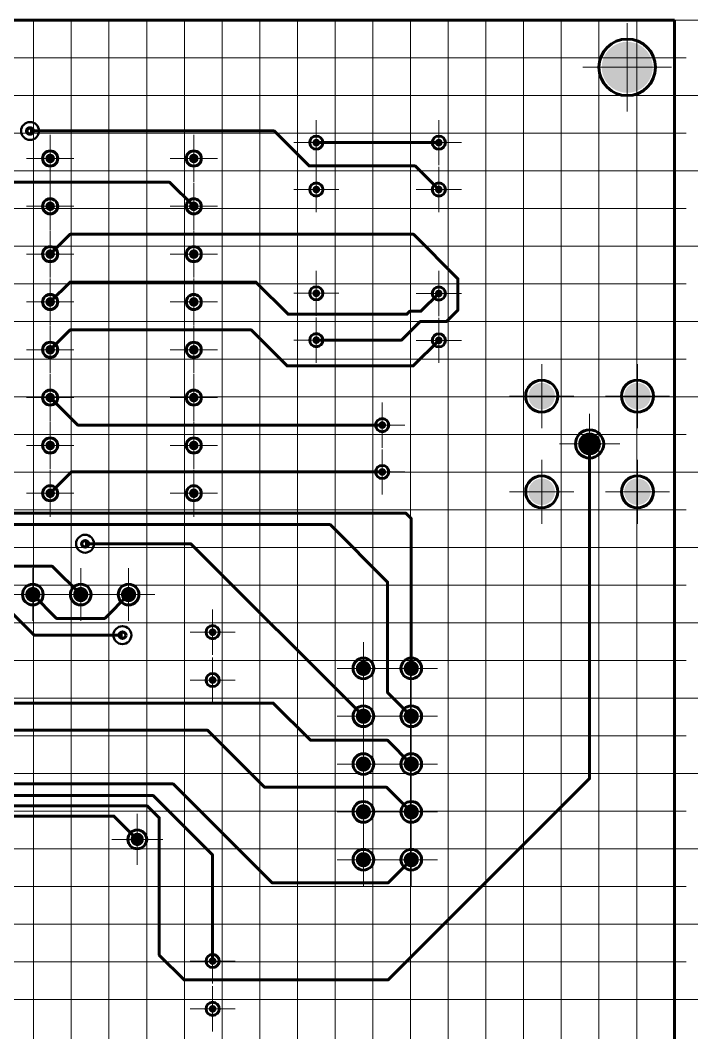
# Paper-space layout 'Layout1' of a CAD drawing. Extents: x -1 to 840, y -1 to 593.
# Drawn here: x 680 to 751.9, y 383.6 to 491.2 of the extents above; entities that cross this region are included whole.
import ezdxf

# ---------------------------------------------------------------- set-up
doc = ezdxf.new("R2010")
doc.units = 0
doc.header["$MEASUREMENT"] = 0
doc.layers.add('PDF _Геометрия', color=7, linetype='CONTINUOUS')
doc.layers.add('PDF _Сплошная заливка', color=7, linetype='CONTINUOUS')

psp = doc.layouts.get("Layout1")

# ---------------------------------------------------------------- hatches: boundary and pattern name
at = {"layer": 'PDF _Сплошная заливка', "true_color": 0xffffff, "transparency": 33554559}
for points in [[(744.39, 488.896), (743.966, 488.863), (743.553, 488.763), (743.16, 488.601), (742.798, 488.379), (742.474, 488.103), (742.199, 487.779), (741.976, 487.417), (741.814, 487.024), (741.714, 486.611), (741.681, 486.187), (744.39, 486.187)], [(747.099, 486.187), (747.066, 486.611), (746.966, 487.024), (746.804, 487.417), (746.581, 487.779), (746.305, 488.103), (745.982, 488.379), (745.62, 488.601), (745.227, 488.763), (744.814, 488.863), (744.39, 488.896), (744.39, 486.187)], [(744.39, 483.479), (744.814, 483.513), (745.227, 483.612), (745.62, 483.774), (745.982, 483.996), (746.305, 484.273), (746.581, 484.596), (746.804, 484.958), (746.966, 485.351), (747.066, 485.764), (747.099, 486.187), (744.39, 486.187)], [(711.792, 478.187), (711.761, 478.344), (711.672, 478.476), (711.54, 478.564), (711.384, 478.595), (711.384, 478.187)], [(724.794, 478.187), (724.763, 478.344), (724.675, 478.476), (724.542, 478.564), (724.386, 478.595), (724.386, 478.187)], [(710.976, 478.187), (711.007, 478.032), (711.095, 477.899), (711.228, 477.811), (711.384, 477.78), (711.384, 478.187)], [(711.384, 477.78), (711.54, 477.811), (711.672, 477.899), (711.761, 478.032), (711.792, 478.187), (711.384, 478.187)], [(723.978, 478.187), (724.009, 478.032), (724.098, 477.899), (724.23, 477.811), (724.386, 477.78), (724.386, 478.187)], [(724.386, 477.78), (724.542, 477.811), (724.675, 477.899), (724.763, 478.032), (724.794, 478.187), (724.386, 478.187)], [(683.139, 477.017), (682.944, 476.978), (682.778, 476.868), (682.667, 476.703), (682.628, 476.507), (683.139, 476.507)], [(682.628, 476.507), (682.667, 476.312), (682.778, 476.147), (682.944, 476.037), (683.139, 475.998), (683.139, 476.507)], [(683.139, 475.998), (683.334, 476.037), (683.499, 476.147), (683.61, 476.312), (683.649, 476.507), (683.139, 476.507)], [(698.381, 477.017), (698.186, 476.978), (698.021, 476.868), (697.91, 476.703), (697.871, 476.507), (698.381, 476.507)], [(697.871, 476.507), (697.91, 476.312), (698.021, 476.147), (698.186, 476.037), (698.381, 475.998), (698.381, 476.507)], [(698.381, 475.998), (698.577, 476.037), (698.742, 476.147), (698.853, 476.312), (698.891, 476.507), (698.381, 476.507)], [(710.976, 473.209), (711.007, 473.053), (711.095, 472.921), (711.228, 472.832), (711.384, 472.801), (711.384, 473.209)], [(711.792, 473.209), (711.761, 473.365), (711.672, 473.498), (711.54, 473.586), (711.384, 473.617), (711.384, 473.209)], [(711.384, 472.801), (711.54, 472.832), (711.672, 472.921), (711.761, 473.053), (711.792, 473.209), (711.384, 473.209)], [(723.978, 473.209), (724.009, 473.053), (724.098, 472.921), (724.23, 472.832), (724.386, 472.801), (724.386, 473.209)], [(724.794, 473.209), (724.763, 473.365), (724.675, 473.498), (724.542, 473.586), (724.386, 473.617), (724.386, 473.209)], [(724.386, 472.801), (724.542, 472.832), (724.675, 472.921), (724.763, 473.053), (724.794, 473.209), (724.386, 473.209)], [(683.139, 471.937), (682.944, 471.898), (682.778, 471.788), (682.667, 471.623), (682.628, 471.428), (683.139, 471.428)], [(682.628, 471.428), (682.667, 471.232), (682.778, 471.067), (682.944, 470.957), (683.139, 470.918), (683.139, 471.428)], [(683.139, 470.918), (683.334, 470.957), (683.499, 471.067), (683.61, 471.232), (683.649, 471.428), (683.139, 471.428)], [(698.381, 471.937), (698.186, 471.898), (698.021, 471.788), (697.91, 471.623), (697.871, 471.428), (698.381, 471.428)], [(697.871, 471.428), (697.91, 471.232), (698.021, 471.067), (698.186, 470.957), (698.381, 470.918), (698.381, 471.428)], [(698.381, 470.918), (698.577, 470.957), (698.742, 471.067), (698.853, 471.232), (698.891, 471.428), (698.381, 471.428)], [(683.139, 466.857), (682.944, 466.818), (682.778, 466.708), (682.667, 466.543), (682.628, 466.348), (683.139, 466.348)], [(698.381, 466.857), (698.186, 466.818), (698.021, 466.708), (697.91, 466.543), (697.871, 466.348), (698.381, 466.348)], [(682.628, 466.348), (682.667, 466.152), (682.778, 465.987), (682.944, 465.877), (683.139, 465.838), (683.139, 466.348)], [(683.139, 465.838), (683.334, 465.877), (683.499, 465.987), (683.61, 466.152), (683.649, 466.348), (683.139, 466.348)], [(697.871, 466.348), (697.91, 466.152), (698.021, 465.987), (698.186, 465.877), (698.381, 465.838), (698.381, 466.348)], [(698.381, 465.838), (698.577, 465.877), (698.742, 465.987), (698.853, 466.152), (698.891, 466.348), (698.381, 466.348)], [(711.792, 462.188), (711.761, 462.344), (711.672, 462.476), (711.54, 462.564), (711.384, 462.595), (711.384, 462.188)], [(724.794, 462.166), (724.763, 462.322), (724.675, 462.454), (724.542, 462.543), (724.386, 462.574), (724.386, 462.166)], [(683.139, 461.777), (682.944, 461.738), (682.778, 461.628), (682.667, 461.463), (682.628, 461.268), (683.139, 461.268)], [(698.381, 461.777), (698.186, 461.738), (698.021, 461.628), (697.91, 461.463), (697.871, 461.268), (698.381, 461.268)], [(710.976, 462.188), (711.007, 462.032), (711.095, 461.899), (711.228, 461.811), (711.384, 461.78), (711.384, 462.188)], [(711.384, 461.78), (711.54, 461.811), (711.672, 461.899), (711.761, 462.032), (711.792, 462.188), (711.384, 462.188)], [(723.978, 462.166), (724.009, 462.01), (724.098, 461.878), (724.23, 461.789), (724.386, 461.758), (724.386, 462.166)], [(724.386, 461.758), (724.542, 461.789), (724.675, 461.878), (724.763, 462.01), (724.794, 462.166), (724.386, 462.166)], [(682.628, 461.268), (682.667, 461.072), (682.778, 460.907), (682.944, 460.797), (683.139, 460.758), (683.139, 461.268)], [(683.139, 460.758), (683.334, 460.797), (683.499, 460.907), (683.61, 461.072), (683.649, 461.268), (683.139, 461.268)], [(697.871, 461.268), (697.91, 461.072), (698.021, 460.907), (698.186, 460.797), (698.381, 460.758), (698.381, 461.268)], [(698.381, 460.758), (698.577, 460.797), (698.742, 460.907), (698.853, 461.072), (698.891, 461.268), (698.381, 461.268)], [(710.976, 457.209), (711.007, 457.053), (711.095, 456.921), (711.228, 456.832), (711.384, 456.801), (711.384, 457.209)], [(711.792, 457.209), (711.761, 457.365), (711.672, 457.497), (711.54, 457.586), (711.384, 457.617), (711.384, 457.209)], [(711.384, 456.801), (711.54, 456.832), (711.672, 456.921), (711.761, 457.053), (711.792, 457.209), (711.384, 457.209)], [(723.978, 457.188), (724.009, 457.032), (724.098, 456.899), (724.23, 456.811), (724.386, 456.78), (724.386, 457.188)], [(724.794, 457.188), (724.763, 457.344), (724.675, 457.476), (724.542, 457.565), (724.386, 457.596), (724.386, 457.188)], [(724.386, 456.78), (724.542, 456.811), (724.675, 456.899), (724.763, 457.032), (724.794, 457.188), (724.386, 457.188)], [(683.139, 456.697), (682.944, 456.658), (682.778, 456.548), (682.667, 456.383), (682.628, 456.188), (683.139, 456.188)], [(682.628, 456.188), (682.667, 455.992), (682.778, 455.827), (682.944, 455.717), (683.139, 455.678), (683.139, 456.188)], [(683.139, 455.678), (683.334, 455.717), (683.499, 455.827), (683.61, 455.992), (683.649, 456.188), (683.139, 456.188)], [(698.381, 456.697), (698.186, 456.658), (698.021, 456.548), (697.91, 456.383), (697.871, 456.188), (698.381, 456.188)], [(697.871, 456.188), (697.91, 455.992), (698.021, 455.827), (698.186, 455.717), (698.381, 455.678), (698.381, 456.188)], [(698.381, 455.678), (698.577, 455.717), (698.742, 455.827), (698.853, 455.992), (698.891, 456.188), (698.381, 456.188)], [(735.308, 452.68), (734.943, 452.632), (734.602, 452.491), (734.31, 452.266), (734.085, 451.974), (733.944, 451.633), (733.896, 451.268), (735.308, 451.268)], [(736.721, 451.268), (736.673, 451.633), (736.531, 451.974), (736.307, 452.266), (736.015, 452.491), (735.674, 452.632), (735.308, 452.68), (735.308, 451.268)], [(745.47, 452.68), (745.105, 452.632), (744.764, 452.491), (744.471, 452.266), (744.247, 451.974), (744.106, 451.633), (744.058, 451.268), (745.47, 451.268)], [(746.882, 451.268), (746.834, 451.633), (746.693, 451.974), (746.469, 452.266), (746.176, 452.491), (745.836, 452.632), (745.47, 452.68), (745.47, 451.268)], [(683.139, 451.617), (682.944, 451.578), (682.778, 451.468), (682.667, 451.303), (682.628, 451.108), (683.139, 451.108)], [(682.628, 451.108), (682.667, 450.912), (682.778, 450.747), (682.944, 450.637), (683.139, 450.598), (683.139, 451.108)], [(683.139, 450.598), (683.334, 450.637), (683.499, 450.747), (683.61, 450.912), (683.649, 451.108), (683.139, 451.108)], [(698.381, 451.617), (698.186, 451.578), (698.021, 451.468), (697.91, 451.303), (697.871, 451.108), (698.381, 451.108)], [(697.871, 451.108), (697.91, 450.912), (698.021, 450.747), (698.186, 450.637), (698.381, 450.598), (698.381, 451.108)], [(698.381, 450.598), (698.577, 450.637), (698.742, 450.747), (698.853, 450.912), (698.891, 451.108), (698.381, 451.108)], [(718.793, 448.188), (718.762, 448.344), (718.674, 448.476), (718.541, 448.564), (718.385, 448.596), (718.385, 448.188)], [(717.977, 448.188), (718.008, 448.032), (718.097, 447.899), (718.229, 447.811), (718.385, 447.78), (718.385, 448.188)], [(718.385, 447.78), (718.541, 447.811), (718.674, 447.899), (718.762, 448.032), (718.793, 448.188), (718.385, 448.188)], [(740.389, 447.398), (740.076, 447.357), (739.784, 447.236), (739.533, 447.043), (739.341, 446.793), (739.22, 446.501), (739.179, 446.188), (740.389, 446.188)], [(683.139, 446.537), (682.944, 446.498), (682.778, 446.388), (682.667, 446.223), (682.628, 446.028), (683.139, 446.028)], [(698.381, 446.537), (698.186, 446.498), (698.021, 446.388), (697.91, 446.223), (697.871, 446.028), (698.381, 446.028)], [(682.628, 446.028), (682.667, 445.832), (682.778, 445.667), (682.944, 445.557), (683.139, 445.518), (683.139, 446.028)], [(683.139, 445.518), (683.334, 445.557), (683.499, 445.667), (683.61, 445.832), (683.649, 446.028), (683.139, 446.028)], [(697.871, 446.028), (697.91, 445.832), (698.021, 445.667), (698.186, 445.557), (698.381, 445.518), (698.381, 446.028)], [(698.381, 445.518), (698.577, 445.557), (698.742, 445.667), (698.853, 445.832), (698.891, 446.028), (698.381, 446.028)], [(717.977, 443.209), (718.008, 443.053), (718.097, 442.921), (718.229, 442.832), (718.385, 442.801), (718.385, 443.209)], [(718.793, 443.209), (718.762, 443.365), (718.674, 443.498), (718.541, 443.586), (718.385, 443.617), (718.385, 443.209)], [(718.385, 442.801), (718.541, 442.832), (718.674, 442.921), (718.762, 443.053), (718.793, 443.209), (718.385, 443.209)], [(735.308, 442.52), (734.943, 442.472), (734.602, 442.331), (734.31, 442.106), (734.085, 441.814), (733.944, 441.473), (733.896, 441.108), (735.308, 441.108)], [(736.721, 441.108), (736.673, 441.473), (736.531, 441.814), (736.307, 442.106), (736.015, 442.331), (735.674, 442.472), (735.308, 442.52), (735.308, 441.108)], [(745.47, 442.52), (745.105, 442.472), (744.764, 442.331), (744.471, 442.106), (744.247, 441.814), (744.106, 441.473), (744.058, 441.108), (745.47, 441.108)], [(746.882, 441.108), (746.834, 441.473), (746.693, 441.814), (746.469, 442.106), (746.176, 442.331), (745.836, 442.472), (745.47, 442.52), (745.47, 441.108)], [(683.139, 441.457), (682.944, 441.418), (682.778, 441.308), (682.667, 441.143), (682.628, 440.948), (683.139, 440.948)], [(682.628, 440.948), (682.667, 440.752), (682.778, 440.587), (682.944, 440.477), (683.139, 440.438), (683.139, 440.948)], [(683.139, 440.438), (683.334, 440.477), (683.499, 440.587), (683.61, 440.752), (683.649, 440.948), (683.139, 440.948)], [(698.381, 441.457), (698.186, 441.418), (698.021, 441.308), (697.91, 441.143), (697.871, 440.948), (698.381, 440.948)], [(697.871, 440.948), (697.91, 440.752), (698.021, 440.587), (698.186, 440.477), (698.381, 440.438), (698.381, 440.948)], [(698.381, 440.438), (698.577, 440.477), (698.742, 440.587), (698.853, 440.752), (698.891, 440.948), (698.381, 440.948)], [(680.491, 430.188), (680.519, 429.979), (680.599, 429.784), (680.728, 429.617), (680.895, 429.489), (681.089, 429.408), (681.298, 429.381), (681.298, 430.188)], [(682.105, 430.188), (682.078, 430.396), (681.997, 430.591), (681.869, 430.758), (681.702, 430.886), (681.507, 430.967), (681.298, 430.995), (681.298, 430.188)], [(685.572, 430.188), (685.6, 429.979), (685.68, 429.784), (685.808, 429.617), (685.976, 429.489), (686.17, 429.408), (686.379, 429.381), (686.379, 430.188)], [(687.186, 430.188), (687.159, 430.396), (687.078, 430.591), (686.95, 430.758), (686.783, 430.886), (686.588, 430.967), (686.379, 430.995), (686.379, 430.188)], [(690.653, 430.188), (690.681, 429.979), (690.761, 429.784), (690.889, 429.617), (691.057, 429.489), (691.251, 429.408), (691.46, 429.381), (691.46, 430.188)], [(692.267, 430.188), (692.24, 430.396), (692.159, 430.591), (692.031, 430.758), (691.864, 430.886), (691.669, 430.967), (691.46, 430.995), (691.46, 430.188)], [(699.974, 426.188), (700.005, 426.031), (700.093, 425.899), (700.226, 425.811), (700.382, 425.78), (700.382, 426.188)], [(700.79, 426.188), (700.759, 426.344), (700.67, 426.476), (700.538, 426.564), (700.382, 426.596), (700.382, 426.188)], [(700.382, 425.78), (700.538, 425.811), (700.67, 425.899), (700.759, 426.031), (700.79, 426.188), (700.382, 426.188)], [(717.192, 422.348), (717.164, 422.556), (717.084, 422.751), (716.955, 422.918), (716.788, 423.046), (716.594, 423.127), (716.385, 423.155), (716.385, 422.348)], [(722.273, 422.348), (722.245, 422.556), (722.165, 422.751), (722.036, 422.918), (721.869, 423.046), (721.675, 423.127), (721.466, 423.155), (721.466, 422.348)], [(715.578, 422.348), (715.605, 422.139), (715.686, 421.944), (715.814, 421.777), (715.981, 421.649), (716.176, 421.568), (716.385, 421.541), (716.385, 422.348)], [(720.659, 422.348), (720.686, 422.139), (720.767, 421.944), (720.895, 421.777), (721.062, 421.649), (721.257, 421.568), (721.466, 421.541), (721.466, 422.348)], [(699.974, 421.108), (700.005, 420.951), (700.093, 420.819), (700.226, 420.731), (700.382, 420.7), (700.382, 421.108)], [(700.79, 421.108), (700.759, 421.264), (700.67, 421.396), (700.538, 421.484), (700.382, 421.516), (700.382, 421.108)], [(700.382, 420.7), (700.538, 420.731), (700.67, 420.819), (700.759, 420.951), (700.79, 421.108), (700.382, 421.108)], [(715.578, 417.268), (715.605, 417.059), (715.686, 416.864), (715.814, 416.697), (715.981, 416.569), (716.176, 416.488), (716.385, 416.461), (716.385, 417.268)], [(717.192, 417.268), (717.164, 417.476), (717.084, 417.671), (716.955, 417.838), (716.788, 417.966), (716.594, 418.047), (716.385, 418.075), (716.385, 417.268)], [(720.659, 417.268), (720.686, 417.059), (720.767, 416.864), (720.895, 416.697), (721.062, 416.569), (721.257, 416.488), (721.466, 416.461), (721.466, 417.268)], [(722.273, 417.268), (722.245, 417.476), (722.165, 417.671), (722.036, 417.838), (721.869, 417.966), (721.675, 418.047), (721.466, 418.075), (721.466, 417.268)], [(717.192, 412.188), (717.164, 412.396), (717.084, 412.591), (716.955, 412.758), (716.788, 412.886), (716.594, 412.967), (716.385, 412.995), (716.385, 412.188)], [(722.273, 412.188), (722.245, 412.396), (722.165, 412.591), (722.036, 412.758), (721.869, 412.886), (721.675, 412.967), (721.466, 412.995), (721.466, 412.188)], [(715.578, 412.188), (715.605, 411.979), (715.686, 411.784), (715.814, 411.617), (715.981, 411.489), (716.176, 411.408), (716.385, 411.381), (716.385, 412.188)], [(720.659, 412.188), (720.686, 411.979), (720.767, 411.784), (720.895, 411.617), (721.062, 411.489), (721.257, 411.408), (721.466, 411.381), (721.466, 412.188)], [(717.192, 407.108), (717.164, 407.316), (717.084, 407.511), (716.955, 407.678), (716.788, 407.806), (716.594, 407.887), (716.385, 407.915), (716.385, 407.108)], [(722.273, 407.108), (722.245, 407.316), (722.165, 407.511), (722.036, 407.678), (721.869, 407.806), (721.675, 407.887), (721.466, 407.915), (721.466, 407.108)], [(715.578, 407.108), (715.605, 406.899), (715.686, 406.704), (715.814, 406.537), (715.981, 406.409), (716.176, 406.328), (716.385, 406.301), (716.385, 407.108)], [(720.659, 407.108), (720.686, 406.899), (720.767, 406.704), (720.895, 406.537), (721.062, 406.409), (721.257, 406.328), (721.466, 406.301), (721.466, 407.108)], [(692.38, 404.894), (692.197, 404.87), (692.027, 404.799), (691.881, 404.687), (691.769, 404.541), (691.698, 404.37), (691.674, 404.188), (692.38, 404.188)], [(693.086, 404.188), (693.062, 404.37), (692.992, 404.541), (692.88, 404.687), (692.733, 404.799), (692.563, 404.87), (692.38, 404.894), (692.38, 404.188)], [(691.674, 404.188), (691.698, 404.005), (691.769, 403.835), (691.881, 403.688), (692.027, 403.576), (692.197, 403.506), (692.38, 403.482), (692.38, 404.188)], [(717.192, 402.028), (717.164, 402.236), (717.084, 402.431), (716.955, 402.598), (716.788, 402.726), (716.594, 402.807), (716.385, 402.835), (716.385, 402.028)], [(722.273, 402.028), (722.245, 402.236), (722.165, 402.431), (722.036, 402.598), (721.869, 402.726), (721.675, 402.807), (721.466, 402.835), (721.466, 402.028)], [(715.578, 402.028), (715.605, 401.819), (715.686, 401.624), (715.814, 401.457), (715.981, 401.329), (716.176, 401.248), (716.385, 401.221), (716.385, 402.028)], [(720.659, 402.028), (720.686, 401.819), (720.767, 401.624), (720.895, 401.457), (721.062, 401.329), (721.257, 401.248), (721.466, 401.221), (721.466, 402.028)], [(700.79, 391.268), (700.759, 391.424), (700.67, 391.556), (700.538, 391.644), (700.382, 391.675), (700.382, 391.268)], [(699.974, 391.268), (700.005, 391.112), (700.093, 390.979), (700.226, 390.891), (700.382, 390.86), (700.382, 391.268)], [(700.382, 390.86), (700.538, 390.891), (700.67, 390.979), (700.759, 391.112), (700.79, 391.268), (700.382, 391.268)], [(699.974, 386.188), (700.005, 386.032), (700.093, 385.899), (700.226, 385.811), (700.382, 385.78), (700.382, 386.188)], [(700.79, 386.188), (700.759, 386.344), (700.67, 386.476), (700.538, 386.564), (700.382, 386.595), (700.382, 386.188)], [(700.382, 385.78), (700.538, 385.811), (700.67, 385.899), (700.759, 386.032), (700.79, 386.188), (700.382, 386.188)]]:
    psp.add_hatch(color=7, dxfattribs=at).paths.add_polyline_path(points)
at = {"layer": 'PDF _Сплошная заливка', "transparency": 33554559}
for points in [[(744.39, 486.187), (741.681, 486.187), (741.714, 485.764), (741.814, 485.351), (741.976, 484.958), (742.199, 484.596), (742.474, 484.273), (742.798, 483.996), (743.16, 483.774), (743.553, 483.612), (743.966, 483.513), (744.39, 483.479)], [(711.384, 478.187), (711.384, 478.595), (711.228, 478.564), (711.095, 478.476), (711.007, 478.344), (710.976, 478.187)], [(724.386, 478.187), (724.386, 478.595), (724.23, 478.564), (724.098, 478.476), (724.009, 478.344), (723.978, 478.187)], [(683.139, 476.507), (683.649, 476.507), (683.61, 476.703), (683.499, 476.868), (683.334, 476.978), (683.139, 477.017)], [(698.381, 476.507), (698.891, 476.507), (698.853, 476.703), (698.742, 476.868), (698.577, 476.978), (698.381, 477.017)], [(711.384, 473.209), (711.384, 473.617), (711.228, 473.586), (711.095, 473.498), (711.007, 473.365), (710.976, 473.209)], [(724.386, 473.209), (724.386, 473.617), (724.23, 473.586), (724.098, 473.498), (724.009, 473.365), (723.978, 473.209)], [(683.139, 471.428), (683.649, 471.428), (683.61, 471.623), (683.499, 471.788), (683.334, 471.898), (683.139, 471.937)], [(698.381, 471.428), (698.891, 471.428), (698.853, 471.623), (698.742, 471.788), (698.577, 471.898), (698.381, 471.937)], [(683.139, 466.348), (683.649, 466.348), (683.61, 466.543), (683.499, 466.708), (683.334, 466.818), (683.139, 466.857)], [(698.381, 466.348), (698.891, 466.348), (698.853, 466.543), (698.742, 466.708), (698.577, 466.818), (698.381, 466.857)], [(711.384, 462.188), (711.384, 462.595), (711.228, 462.564), (711.095, 462.476), (711.007, 462.344), (710.976, 462.188)], [(724.386, 462.166), (724.386, 462.574), (724.23, 462.543), (724.098, 462.454), (724.009, 462.322), (723.978, 462.166)], [(683.139, 461.268), (683.649, 461.268), (683.61, 461.463), (683.499, 461.628), (683.334, 461.738), (683.139, 461.777)], [(698.381, 461.268), (698.891, 461.268), (698.853, 461.463), (698.742, 461.628), (698.577, 461.738), (698.381, 461.777)], [(711.384, 457.209), (711.384, 457.617), (711.228, 457.586), (711.095, 457.497), (711.007, 457.365), (710.976, 457.209)], [(724.386, 457.188), (724.386, 457.596), (724.23, 457.565), (724.098, 457.476), (724.009, 457.344), (723.978, 457.188)], [(683.139, 456.188), (683.649, 456.188), (683.61, 456.383), (683.499, 456.548), (683.334, 456.658), (683.139, 456.697)], [(698.381, 456.188), (698.891, 456.188), (698.853, 456.383), (698.742, 456.548), (698.577, 456.658), (698.381, 456.697)], [(683.139, 451.108), (683.649, 451.108), (683.61, 451.303), (683.499, 451.468), (683.334, 451.578), (683.139, 451.617)], [(698.381, 451.108), (698.891, 451.108), (698.853, 451.303), (698.742, 451.468), (698.577, 451.578), (698.381, 451.617)], [(735.308, 451.268), (733.896, 451.268), (733.944, 450.902), (734.085, 450.561), (734.31, 450.269), (734.602, 450.045), (734.943, 449.904), (735.308, 449.856)], [(735.308, 451.268), (735.308, 449.856), (735.674, 449.904), (736.015, 450.045), (736.307, 450.269), (736.531, 450.561), (736.673, 450.902), (736.721, 451.268)], [(745.47, 451.268), (744.058, 451.268), (744.106, 450.902), (744.247, 450.561), (744.471, 450.269), (744.764, 450.045), (745.105, 449.904), (745.47, 449.856)], [(745.47, 451.268), (745.47, 449.856), (745.836, 449.904), (746.176, 450.045), (746.469, 450.269), (746.693, 450.561), (746.834, 450.902), (746.882, 451.268)], [(718.385, 448.188), (718.385, 448.596), (718.229, 448.564), (718.097, 448.476), (718.008, 448.344), (717.977, 448.188)], [(740.389, 446.188), (741.6, 446.188), (741.559, 446.501), (741.438, 446.793), (741.245, 447.043), (740.994, 447.236), (740.702, 447.357), (740.389, 447.398)], [(683.139, 446.028), (683.649, 446.028), (683.61, 446.223), (683.499, 446.388), (683.334, 446.498), (683.139, 446.537)], [(698.381, 446.028), (698.891, 446.028), (698.853, 446.223), (698.742, 446.388), (698.577, 446.498), (698.381, 446.537)], [(740.389, 446.188), (739.179, 446.188), (739.22, 445.874), (739.341, 445.582), (739.533, 445.332), (739.784, 445.139), (740.076, 445.018), (740.389, 444.977)], [(740.389, 446.188), (740.389, 444.977), (740.702, 445.018), (740.994, 445.139), (741.245, 445.332), (741.438, 445.582), (741.559, 445.874), (741.6, 446.188)], [(718.385, 443.209), (718.385, 443.617), (718.229, 443.586), (718.097, 443.498), (718.008, 443.365), (717.977, 443.209)], [(683.139, 440.948), (683.649, 440.948), (683.61, 441.143), (683.499, 441.308), (683.334, 441.418), (683.139, 441.457)], [(698.381, 440.948), (698.891, 440.948), (698.853, 441.143), (698.742, 441.308), (698.577, 441.418), (698.381, 441.457)], [(735.308, 441.108), (733.896, 441.108), (733.944, 440.742), (734.085, 440.401), (734.31, 440.109), (734.602, 439.885), (734.943, 439.744), (735.308, 439.696)], [(735.308, 441.108), (735.308, 439.696), (735.674, 439.744), (736.015, 439.885), (736.307, 440.109), (736.531, 440.401), (736.673, 440.742), (736.721, 441.108)], [(745.47, 441.108), (744.058, 441.108), (744.106, 440.742), (744.247, 440.401), (744.471, 440.109), (744.764, 439.885), (745.105, 439.744), (745.47, 439.696)], [(745.47, 441.108), (745.47, 439.696), (745.836, 439.744), (746.176, 439.885), (746.469, 440.109), (746.693, 440.401), (746.834, 440.742), (746.882, 441.108)], [(681.298, 430.188), (681.298, 430.995), (681.089, 430.967), (680.895, 430.886), (680.728, 430.758), (680.599, 430.591), (680.519, 430.396), (680.491, 430.188)], [(681.298, 430.188), (681.298, 429.381), (681.507, 429.408), (681.702, 429.489), (681.869, 429.617), (681.997, 429.784), (682.078, 429.979), (682.105, 430.188)], [(686.379, 430.188), (686.379, 430.995), (686.17, 430.967), (685.976, 430.886), (685.808, 430.758), (685.68, 430.591), (685.6, 430.396), (685.572, 430.188)], [(686.379, 430.188), (686.379, 429.381), (686.588, 429.408), (686.783, 429.489), (686.95, 429.617), (687.078, 429.784), (687.159, 429.979), (687.186, 430.188)], [(691.46, 430.188), (691.46, 430.995), (691.251, 430.967), (691.057, 430.886), (690.889, 430.758), (690.761, 430.591), (690.681, 430.396), (690.653, 430.188)], [(691.46, 430.188), (691.46, 429.381), (691.669, 429.408), (691.864, 429.489), (692.031, 429.617), (692.159, 429.784), (692.24, 429.979), (692.267, 430.188)], [(700.382, 426.188), (700.382, 426.596), (700.226, 426.564), (700.093, 426.476), (700.005, 426.344), (699.974, 426.188)], [(716.385, 422.348), (716.385, 423.155), (716.176, 423.127), (715.981, 423.046), (715.814, 422.918), (715.686, 422.751), (715.605, 422.556), (715.578, 422.348)], [(721.466, 422.348), (721.466, 423.155), (721.257, 423.127), (721.062, 423.046), (720.895, 422.918), (720.767, 422.751), (720.686, 422.556), (720.659, 422.348)], [(716.385, 422.348), (716.385, 421.541), (716.594, 421.568), (716.788, 421.649), (716.955, 421.777), (717.084, 421.944), (717.164, 422.139), (717.192, 422.348)], [(721.466, 422.348), (721.466, 421.541), (721.675, 421.568), (721.869, 421.649), (722.036, 421.777), (722.165, 421.944), (722.245, 422.139), (722.273, 422.348)], [(700.382, 421.108), (700.382, 421.516), (700.226, 421.484), (700.093, 421.396), (700.005, 421.264), (699.974, 421.108)], [(716.385, 417.268), (716.385, 418.075), (716.176, 418.047), (715.981, 417.966), (715.814, 417.838), (715.686, 417.671), (715.605, 417.476), (715.578, 417.268)], [(716.385, 417.268), (716.385, 416.461), (716.594, 416.488), (716.788, 416.569), (716.955, 416.697), (717.084, 416.864), (717.164, 417.059), (717.192, 417.268)], [(721.466, 417.268), (721.466, 418.075), (721.257, 418.047), (721.062, 417.966), (720.895, 417.838), (720.767, 417.671), (720.686, 417.476), (720.659, 417.268)], [(721.466, 417.268), (721.466, 416.461), (721.675, 416.488), (721.869, 416.569), (722.036, 416.697), (722.165, 416.864), (722.245, 417.059), (722.273, 417.268)], [(716.385, 412.188), (716.385, 412.995), (716.176, 412.967), (715.981, 412.886), (715.814, 412.758), (715.686, 412.591), (715.605, 412.396), (715.578, 412.188)], [(721.466, 412.188), (721.466, 412.995), (721.257, 412.967), (721.062, 412.886), (720.895, 412.758), (720.767, 412.591), (720.686, 412.396), (720.659, 412.188)], [(716.385, 412.188), (716.385, 411.381), (716.594, 411.408), (716.788, 411.489), (716.955, 411.617), (717.084, 411.784), (717.164, 411.979), (717.192, 412.188)], [(721.466, 412.188), (721.466, 411.381), (721.675, 411.408), (721.869, 411.489), (722.036, 411.617), (722.165, 411.784), (722.245, 411.979), (722.273, 412.188)], [(716.385, 407.108), (716.385, 407.915), (716.176, 407.887), (715.981, 407.806), (715.814, 407.678), (715.686, 407.511), (715.605, 407.316), (715.578, 407.108)], [(721.466, 407.108), (721.466, 407.915), (721.257, 407.887), (721.062, 407.806), (720.895, 407.678), (720.767, 407.511), (720.686, 407.316), (720.659, 407.108)], [(716.385, 407.108), (716.385, 406.301), (716.594, 406.328), (716.788, 406.409), (716.955, 406.537), (717.084, 406.704), (717.164, 406.899), (717.192, 407.108)], [(721.466, 407.108), (721.466, 406.301), (721.675, 406.328), (721.869, 406.409), (722.036, 406.537), (722.165, 406.704), (722.245, 406.899), (722.273, 407.108)], [(692.38, 404.188), (692.38, 403.482), (692.563, 403.506), (692.733, 403.576), (692.88, 403.688), (692.992, 403.835), (693.062, 404.005), (693.086, 404.188)], [(716.385, 402.028), (716.385, 402.835), (716.176, 402.807), (715.981, 402.726), (715.814, 402.598), (715.686, 402.431), (715.605, 402.236), (715.578, 402.028)], [(721.466, 402.028), (721.466, 402.835), (721.257, 402.807), (721.062, 402.726), (720.895, 402.598), (720.767, 402.431), (720.686, 402.236), (720.659, 402.028)], [(716.385, 402.028), (716.385, 401.221), (716.594, 401.248), (716.788, 401.329), (716.955, 401.457), (717.084, 401.624), (717.164, 401.819), (717.192, 402.028)], [(721.466, 402.028), (721.466, 401.221), (721.675, 401.248), (721.869, 401.329), (722.036, 401.457), (722.165, 401.624), (722.245, 401.819), (722.273, 402.028)], [(700.382, 391.268), (700.382, 391.675), (700.226, 391.644), (700.093, 391.556), (700.005, 391.424), (699.974, 391.268)], [(700.382, 386.188), (700.382, 386.595), (700.226, 386.564), (700.093, 386.476), (700.005, 386.344), (699.974, 386.188)]]:
    psp.add_hatch(color=256, dxfattribs=at).paths.add_polyline_path(points)

# ---------------------------------------------------------------- linework, layer by layer
at = {"layer": 'PDF _Геометрия', "lineweight": 60}
for points in [[(749.391, 491.187), (509.346, 491.188), (509.346, 331.188), (749.391, 331.188)], [(749.391, 491.188), (509.346, 491.188), (509.346, 331.188), (749.391, 331.188)]]:
    psp.add_lwpolyline(points, close=True, dxfattribs=at)
at = {"layer": 'PDF _Геометрия', "lineweight": 20}
for points in [[(750.631, 331.188), (749.391, 331.188), (749.391, 491.188), (509.346, 491.188), (509.346, 331.188), (749.391, 331.188), (751.871, 331.188)], [(509.346, 491.187), (749.391, 491.187), (751.871, 491.187)], [(681.378, 329.948), (681.378, 331.188), (681.378, 491.188)], [(685.379, 328.708), (685.379, 331.188), (685.379, 491.188)], [(689.38, 329.948), (689.38, 331.188), (689.38, 491.188)], [(693.381, 328.708), (693.381, 331.188), (693.381, 491.188)], [(697.381, 329.948), (697.381, 331.188), (697.381, 491.188)], [(701.382, 328.708), (701.382, 331.188), (701.382, 491.188)], [(705.383, 329.948), (705.383, 331.188), (705.383, 491.188)], [(709.384, 328.708), (709.384, 331.188), (709.384, 491.188)], [(713.384, 329.948), (713.384, 331.188), (713.384, 491.188)], [(717.385, 328.708), (717.385, 331.188), (717.385, 491.188)], [(721.386, 329.948), (721.386, 331.188), (721.386, 491.188)], [(725.386, 328.708), (725.386, 331.188), (725.386, 491.188)], [(729.387, 329.948), (729.387, 331.188), (729.387, 491.188)], [(733.388, 328.708), (733.388, 331.188), (733.388, 491.188)], [(737.389, 329.948), (737.389, 331.188), (737.389, 491.188)], [(741.389, 328.708), (741.389, 331.188), (741.389, 491.188)], [(744.39, 481.488), (744.39, 490.887)], [(745.39, 329.948), (745.39, 331.188), (745.39, 491.188)], [(749.391, 491.187), (750.631, 491.187)], [(509.346, 487.187), (749.391, 487.187), (750.631, 487.187)], [(739.689, 486.187), (749.091, 486.187)], [(509.346, 483.188), (749.391, 483.188), (751.871, 483.188)], [(749.391, 483.188), (750.631, 483.188)], [(711.384, 475.787), (711.384, 480.588)], [(724.386, 475.787), (724.386, 480.588)], [(509.346, 479.187), (749.391, 479.187), (750.631, 479.187)], [(683.139, 474.008), (683.139, 479.008)], [(698.381, 474.008), (698.381, 479.008)], [(708.983, 478.187), (713.784, 478.187)], [(721.986, 478.187), (726.787, 478.187)], [(680.638, 476.507), (685.639, 476.507)], [(695.881, 476.507), (700.882, 476.507)], [(711.384, 470.809), (711.384, 475.609)], [(724.386, 470.809), (724.386, 475.609)], [(509.346, 475.188), (749.391, 475.188), (751.871, 475.188)], [(749.391, 475.188), (750.631, 475.188)], [(683.139, 468.928), (683.139, 473.928)], [(698.381, 468.928), (698.381, 473.928)], [(708.983, 473.209), (713.784, 473.209)], [(721.986, 473.209), (726.787, 473.209)], [(509.346, 471.188), (749.391, 471.188), (750.631, 471.188)], [(680.638, 471.428), (685.639, 471.428)], [(695.881, 471.428), (700.882, 471.428)], [(683.139, 463.848), (683.139, 468.848)], [(698.381, 463.848), (698.381, 468.848)], [(509.346, 467.188), (749.391, 467.188), (751.871, 467.188)], [(749.391, 467.188), (750.631, 467.188)], [(680.638, 466.348), (685.639, 466.348)], [(695.881, 466.348), (700.882, 466.348)], [(711.384, 459.787), (711.384, 464.588)], [(683.139, 458.768), (683.139, 463.768)], [(698.381, 458.768), (698.381, 463.768)], [(724.386, 459.766), (724.386, 464.566)], [(509.346, 463.188), (749.391, 463.188), (750.631, 463.188)], [(708.983, 462.188), (713.784, 462.188)], [(721.986, 462.166), (726.787, 462.166)], [(680.638, 461.268), (685.639, 461.268)], [(695.881, 461.268), (700.882, 461.268)], [(711.384, 454.809), (711.384, 459.609)], [(724.386, 454.788), (724.386, 459.588)], [(509.346, 459.188), (749.391, 459.188), (751.871, 459.188)], [(683.139, 453.688), (683.139, 458.688)], [(698.381, 453.688), (698.381, 458.688)], [(749.391, 459.188), (750.631, 459.188)], [(708.983, 457.209), (713.784, 457.209)], [(721.986, 457.188), (726.787, 457.188)], [(680.638, 456.188), (685.639, 456.188)], [(695.881, 456.188), (700.882, 456.188)], [(509.346, 455.188), (749.391, 455.188), (750.631, 455.188)], [(735.308, 447.868), (735.308, 454.668)], [(745.47, 447.868), (745.47, 454.668)], [(683.139, 448.608), (683.139, 453.608)], [(698.381, 448.608), (698.381, 453.608)], [(509.346, 451.188), (749.391, 451.188), (751.871, 451.188)], [(680.638, 451.108), (685.639, 451.108)], [(695.881, 451.108), (700.882, 451.108)], [(731.908, 451.268), (738.709, 451.268)], [(742.07, 451.268), (748.871, 451.268)], [(749.391, 451.188), (750.631, 451.188)], [(718.385, 445.788), (718.385, 450.588)], [(683.139, 443.528), (683.139, 448.528)], [(698.381, 443.528), (698.381, 448.528)], [(740.389, 442.988), (740.389, 449.388)], [(715.985, 448.188), (720.786, 448.188)], [(509.346, 447.188), (749.391, 447.188), (750.631, 447.188)], [(680.638, 446.028), (685.639, 446.028)], [(695.881, 446.028), (700.882, 446.028)], [(718.385, 440.809), (718.385, 445.609)], [(737.189, 446.188), (743.59, 446.188)], [(735.308, 437.708), (735.308, 444.508)], [(745.47, 437.708), (745.47, 444.508)], [(509.346, 443.188), (749.391, 443.188), (751.871, 443.188)], [(683.139, 438.448), (683.139, 443.448)], [(698.381, 438.448), (698.381, 443.448)], [(715.985, 443.209), (720.786, 443.209)], [(749.391, 443.188), (750.631, 443.188)], [(680.638, 440.948), (685.639, 440.948)], [(695.881, 440.948), (700.882, 440.948)], [(731.908, 441.108), (738.709, 441.108)], [(742.07, 441.108), (748.871, 441.108)], [(509.346, 439.188), (749.391, 439.188), (750.631, 439.188)], [(509.346, 435.188), (749.391, 435.188), (751.871, 435.188)], [(749.391, 435.188), (750.631, 435.188)], [(681.298, 427.388), (681.298, 432.988)], [(686.379, 427.388), (686.379, 432.988)], [(691.46, 427.388), (691.46, 432.988)], [(509.346, 431.188), (749.391, 431.188), (750.631, 431.188)], [(678.498, 430.188), (684.099, 430.188)], [(683.579, 430.188), (689.18, 430.188)], [(688.66, 430.188), (694.261, 430.188)], [(700.382, 423.788), (700.382, 428.588)], [(509.346, 427.188), (749.391, 427.188), (751.871, 427.188)], [(749.391, 427.188), (750.631, 427.188)], [(697.981, 426.188), (702.782, 426.188)], [(716.385, 419.548), (716.385, 425.148)], [(721.466, 419.548), (721.466, 425.148)], [(509.346, 423.188), (749.391, 423.188), (750.631, 423.188)], [(700.382, 418.708), (700.382, 423.508)], [(713.584, 422.348), (719.185, 422.348)], [(718.665, 422.348), (724.266, 422.348)], [(697.981, 421.108), (702.782, 421.108)], [(716.385, 414.468), (716.385, 420.068)], [(721.466, 414.468), (721.466, 420.068)], [(509.346, 419.188), (749.391, 419.188), (751.871, 419.188)], [(749.391, 419.188), (750.631, 419.188)], [(713.584, 417.268), (719.185, 417.268)], [(718.665, 417.268), (724.266, 417.268)], [(509.346, 415.188), (749.391, 415.188), (750.631, 415.188)], [(716.385, 409.388), (716.385, 414.988)], [(721.466, 409.388), (721.466, 414.988)], [(713.584, 412.188), (719.185, 412.188)], [(718.665, 412.188), (724.266, 412.188)], [(509.346, 411.188), (749.391, 411.188), (751.871, 411.188)], [(749.391, 411.188), (750.631, 411.188)], [(716.385, 404.308), (716.385, 409.908)], [(721.466, 404.308), (721.466, 409.908)], [(509.346, 407.188), (749.391, 407.188), (750.631, 407.188)], [(692.38, 401.488), (692.38, 406.888)], [(713.584, 407.108), (719.185, 407.108)], [(718.665, 407.108), (724.266, 407.108)], [(716.385, 399.228), (716.385, 404.828)], [(721.466, 399.228), (721.466, 404.828)], [(689.68, 404.188), (695.081, 404.188)], [(509.346, 403.188), (749.391, 403.188), (751.871, 403.188)], [(749.391, 403.188), (750.631, 403.188)], [(713.584, 402.028), (719.185, 402.028)], [(718.665, 402.028), (724.266, 402.028)], [(509.346, 399.188), (749.391, 399.188), (750.631, 399.188)], [(509.346, 395.188), (749.391, 395.188), (751.871, 395.188)], [(749.391, 395.188), (750.631, 395.188)], [(700.382, 388.868), (700.382, 393.668)], [(509.346, 391.188), (749.391, 391.188), (750.631, 391.188)], [(697.981, 391.268), (702.782, 391.268)], [(700.382, 383.788), (700.382, 388.588)], [(509.346, 387.188), (749.391, 387.188), (751.871, 387.188)], [(749.391, 387.188), (750.631, 387.188)], [(697.981, 386.188), (702.782, 386.188)]]:
    psp.add_lwpolyline(points, dxfattribs=at)
at = {"layer": 'PDF _Геометрия', "lineweight": 60}
for points in [[(680.998, 479.425), (706.911, 479.425), (710.62, 475.717), (721.878, 475.717), (724.386, 473.209)], [(711.384, 478.187), (724.386, 478.187)], [(629.782, 424.46), (628.145, 426.097), (628.145, 430.263), (626.243, 432.164), (625.108, 432.164), (624.176, 433.096), (624.176, 441.05), (633.851, 450.723), (667.381, 450.723), (668.55, 451.892), (668.55, 469.164), (673.377, 473.99), (695.819, 473.99), (698.381, 471.428)], [(711.384, 457.209), (720.431, 457.209), (722.408, 459.186), (725.202, 459.186), (726.422, 460.405), (726.422, 463.728), (721.696, 468.452), (685.244, 468.452), (683.139, 466.348)], [(683.139, 461.268), (685.244, 463.372), (704.98, 463.372), (708.384, 459.969), (720.995, 459.969), (721.3, 460.274), (722.494, 460.274), (724.386, 462.166)], [(683.139, 456.188), (685.244, 458.292), (704.472, 458.292), (708.283, 454.482), (721.68, 454.482), (724.386, 457.188)], [(683.139, 451.108), (686.059, 448.188), (718.385, 448.188)], [(721.466, 422.348), (721.466, 438.254), (720.884, 438.836), (677.238, 438.836), (666.437, 449.635), (636.316, 449.635), (626.514, 439.835), (626.514, 434.163)], [(600.16, 386.187), (614.672, 386.187), (645.99, 417.5), (658.032, 417.5), (667.788, 407.746), (693.446, 407.746), (694.717, 406.476), (694.717, 391.897), (697.359, 389.255), (719.003, 389.255), (740.389, 410.637), (740.389, 446.188)], [(683.139, 440.948), (685.401, 443.209), (718.385, 443.209)], [(634.863, 437.769), (629.816, 432.723), (629.816, 429.54), (630.697, 428.659), (632.712, 428.659), (637.256, 433.202), (683.364, 433.202), (686.379, 430.188)], [(631.815, 430.657), (638.775, 437.617), (712.856, 437.617), (718.953, 431.521), (718.953, 419.78), (721.466, 417.268)], [(686.841, 435.585), (698.064, 435.585), (716.385, 417.268)], [(634.268, 425.541), (640.706, 431.978), (675.358, 431.978), (681.455, 425.882), (690.804, 425.882)], [(681.298, 430.188), (683.826, 427.66), (688.932, 427.66), (691.46, 430.188)], [(639.995, 424.206), (639.995, 428.981), (640.655, 429.641), (659.302, 429.641), (670.277, 418.668), (706.809, 418.668), (710.772, 414.706), (718.947, 414.706), (721.466, 412.188)], [(619.976, 427.388), (627.884, 419.481), (658.388, 419.481), (669.037, 408.834), (694.086, 408.834), (700.382, 402.539), (700.382, 391.267)], [(642.96, 427.406), (647.381, 422.986), (658.896, 422.986), (671.802, 410.083), (696.19, 410.083), (706.708, 399.568), (719.005, 399.568), (721.466, 402.028)], [(650.607, 425.788), (660.82, 425.788), (670.836, 415.773), (699.848, 415.773), (705.895, 409.728), (718.845, 409.728), (721.466, 407.108)], [(654.984, 398.856), (662.787, 406.658), (689.909, 406.658), (692.38, 404.188)]]:
    psp.add_lwpolyline(points, dxfattribs=at)
for centre, radius in [((744.39, 486.187), 3), ((711.384, 478.187), 0.7), ((724.386, 478.187), 0.7), ((683.139, 476.507), 0.8), ((698.382, 476.507), 0.8), ((711.384, 473.209), 0.7), ((724.386, 473.209), 0.7), ((683.139, 471.427), 0.8), ((698.382, 471.427), 0.8), ((683.139, 466.347), 0.8), ((698.382, 466.347), 0.8), ((711.384, 462.187), 0.7), ((724.386, 462.166), 0.7), ((683.139, 461.267), 0.8), ((698.382, 461.267), 0.8), ((711.384, 457.209), 0.7), ((724.386, 457.187), 0.7), ((683.139, 456.187), 0.8), ((698.382, 456.187), 0.8), ((735.308, 451.267), 1.7), ((745.47, 451.267), 1.7), ((683.139, 451.107), 0.8), ((698.382, 451.107), 0.8), ((718.385, 448.188), 0.7), ((740.389, 446.187), 1.5), ((683.139, 446.027), 0.8), ((698.382, 446.027), 0.8), ((718.385, 443.209), 0.7), ((735.308, 441.107), 1.7), ((745.47, 441.107), 1.7), ((683.139, 440.947), 0.8), ((698.382, 440.947), 0.8), ((681.298, 430.188), 1.1), ((686.379, 430.187), 1.1), ((691.46, 430.188), 1.1), ((700.382, 426.188), 0.7), ((716.385, 422.348), 1.1), ((721.466, 422.348), 1.1), ((700.382, 421.108), 0.7), ((716.385, 417.268), 1.1), ((721.466, 417.268), 1.1), ((716.385, 412.188), 1.1), ((721.466, 412.188), 1.1), ((716.385, 407.108), 1.1), ((721.466, 407.108), 1.1), ((692.38, 404.188), 1), ((716.385, 402.028), 1.1), ((721.466, 402.028), 1.1), ((700.382, 391.268), 0.7), ((700.382, 386.188), 0.7)]:
    psp.add_circle(centre, radius, dxfattribs=at)
at = {"layer": 'PDF _Геометрия', "lineweight": 50}
for centre in [(680.998, 479.425), (686.841, 435.585), (690.804, 425.882)]:
    psp.add_circle(centre, 0.95, dxfattribs=at)
at = {"layer": 'PDF _Геометрия', "color": 7, "lineweight": 70, "true_color": 0xffffff}
for centre in [(680.998, 479.425), (686.841, 435.585), (690.804, 425.882)]:
    psp.add_circle(centre, 0.35, dxfattribs=at)

doc.saveas('drawing.dxf')
